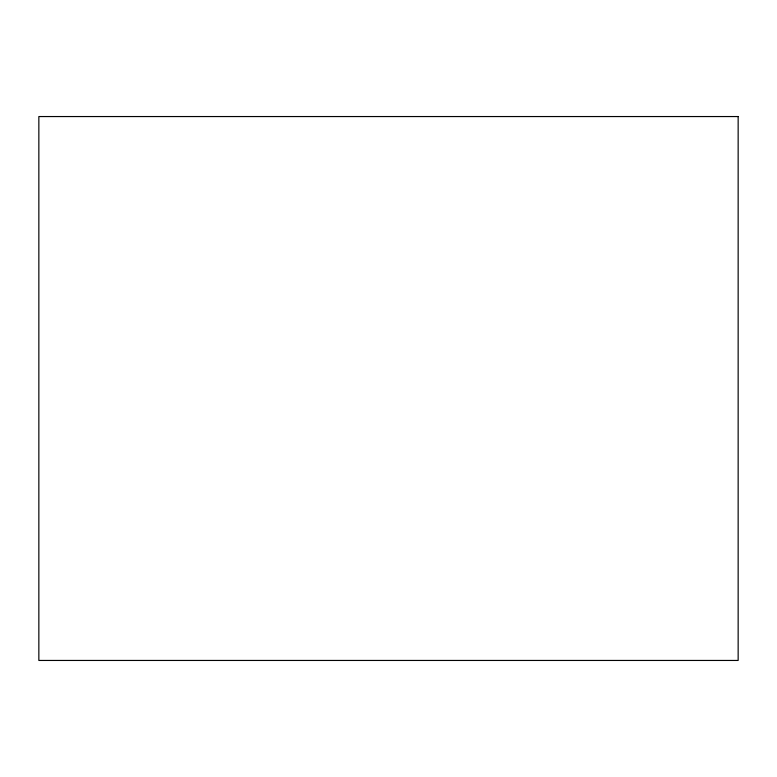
<?xml version="1.0" encoding="UTF-8"?>
<svg xmlns="http://www.w3.org/2000/svg" width="777" height="777" viewBox="0 0 777 777"><rect width="100%" height="100%" fill="white"/><g stroke="black" fill="none" stroke-linecap="round" stroke-linejoin="round"><path stroke-width="1.17" d="M738.15 116.55L38.85 116.55L38.85 660.45L738.15 660.45L738.15 116.55"/></g></svg>
